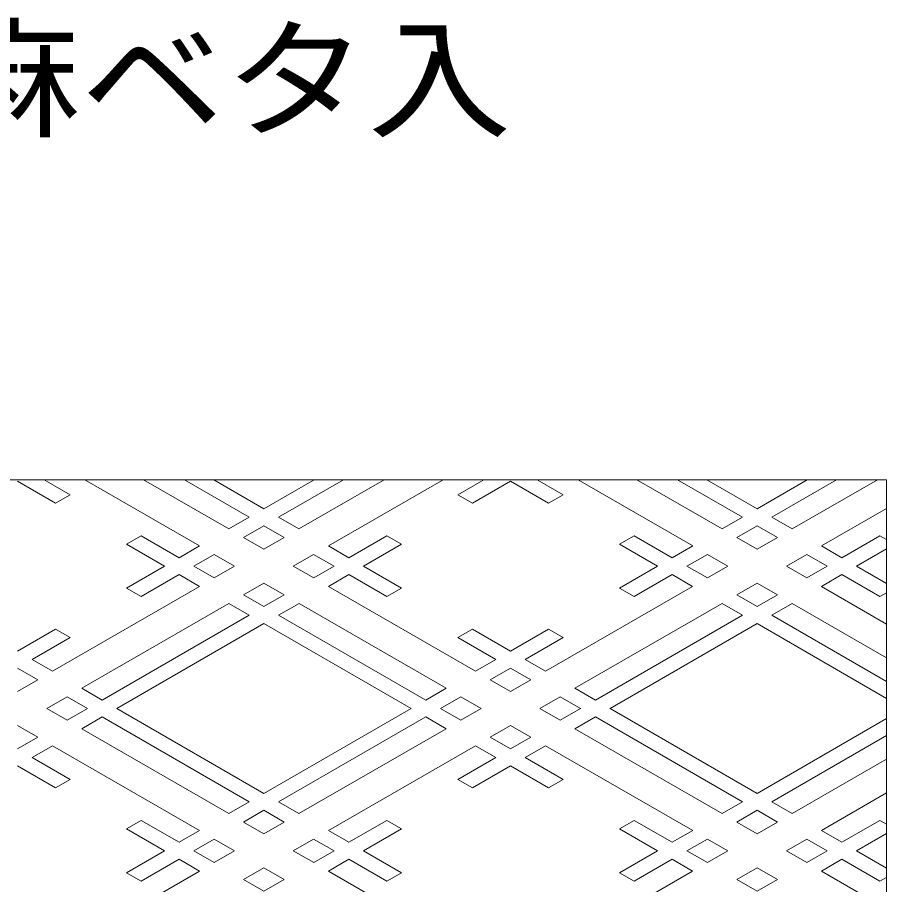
# Model space of a CAD drawing. Units: millimetres, scale not verified. Extents: x -2884 to 1958, y -697 to 1896.
# Drawn here: x 1425 to 1958, y -74 to 457 of the extents above; entities that cross this region are included whole.
import ezdxf
from ezdxf.enums import TextEntityAlignment as Align

# ---------------------------------------------------------------- set-up
doc = ezdxf.new("R2010")
doc.units = ezdxf.units.MM
doc.header["$LTSCALE"] = 20
doc.layers.add('0-0_0-0', color=7, linetype='Continuous', lineweight=18)
doc.styles.add('ＭＳ 明朝', font='')
doc.styles.get('ＭＳ 明朝').set_extended_font_data('MS Mincho')

msp = doc.modelspace()

# ---------------------------------------------------------------- linework, layer by layer
at = {"layer": '0-0_0-0'}
for p, q in [((1424.78, 172.98), (1448.12, 159.51)), ((1441.16, 173.92), (1457.12, 164.71)), ((1502.19, 173.92), (1554.46, 143.76)), ((1527.2, 173.92), (1566.96, 150.98)), ((1545.21, 173.92), (1575.96, 156.18)), ((1606.68, 173.92), (1575.93, 156.18)), ((1624.69, 173.92), (1584.93, 150.98)), ((1649.7, 173.92), (1597.43, 143.76)), ((1685.72, 173.92), (1615.42, 133.36)), ((1710.73, 173.92), (1694.77, 164.71)), ((1727.11, 172.98), (1703.77, 159.51)), ((1727.12, 172.98), (1750.46, 159.51)), ((1743.5, 173.92), (1759.46, 164.71)), ((1804.53, 173.92), (1856.8, 143.76)), ((1829.54, 173.92), (1869.3, 150.98)), ((1847.55, 173.92), (1878.3, 156.18)), ((1909.02, 173.92), (1878.27, 156.18)), ((1927.03, 173.92), (1887.27, 150.98)), ((1952.04, 173.92), (1899.77, 143.76)), ((1457.12, 164.71), (1448.12, 159.51)), ((1694.77, 164.71), (1703.77, 159.51)), ((1759.46, 164.71), (1750.46, 159.51)), ((1957.7, 156.4), (1917.77, 133.36)), ((1566.96, 150.98), (1554.46, 143.76)), ((1584.93, 150.98), (1597.43, 143.76)), ((1869.3, 150.98), (1856.8, 143.76)), ((1887.27, 150.98), (1899.77, 143.76)), ((1575.96, 145.78), (1563.46, 138.56)), ((1878.3, 145.78), (1865.8, 138.56)), ((1491.63, 134.41), (1500.63, 139.61)), ((1500.63, 139.61), (1523.97, 126.14)), ((1651.26, 139.61), (1627.92, 126.14)), ((1793.97, 134.41), (1802.97, 139.61)), ((1802.97, 139.61), (1826.31, 126.14)), ((1514.97, 120.94), (1491.63, 134.41)), ((1563.46, 138.56), (1575.96, 131.35)), ((1615.42, 133.36), (1627.92, 126.14)), ((1817.31, 120.94), (1793.97, 134.41)), ((1865.8, 138.56), (1878.31, 131.35)), ((1917.77, 133.36), (1930.26, 126.14)), ((1545.47, 128.17), (1532.97, 120.95)), ((1545.47, 128.17), (1557.97, 120.95)), ((1606.42, 128.17), (1593.92, 120.95)), ((1606.42, 128.17), (1618.92, 120.95)), ((1847.81, 128.17), (1835.31, 120.95)), ((1847.81, 128.17), (1860.31, 120.95)), ((1908.76, 128.17), (1896.26, 120.95)), ((1908.76, 128.17), (1921.26, 120.95)), ((1939.26, 120.94), (1957.7, 131.58)), ((1514.94, 120.94), (1491.61, 107.47)), ((1545.44, 113.73), (1532.94, 120.94)), ((1545.44, 113.73), (1557.94, 120.94)), ((1606.44, 113.73), (1593.94, 120.94)), ((1606.44, 113.73), (1618.94, 120.94)), ((1817.29, 120.94), (1793.95, 107.47)), ((1847.79, 113.73), (1835.29, 120.94)), ((1847.79, 113.73), (1860.29, 120.94)), ((1908.79, 113.73), (1896.29, 120.94)), ((1908.79, 113.73), (1921.29, 120.94)), ((1939.29, 120.94), (1957.7, 110.31)), ((1500.61, 102.27), (1523.94, 115.75)), ((1536.44, 108.53), (1523.94, 115.75)), ((1615.44, 108.53), (1627.94, 115.75)), ((1651.28, 102.27), (1627.94, 115.75)), ((1802.95, 102.27), (1826.29, 115.75)), ((1838.79, 108.53), (1826.29, 115.75)), ((1917.79, 108.53), (1930.29, 115.75)), ((1446.27, 56.47), (1536.44, 108.53)), ((1491.61, 107.47), (1500.61, 102.27)), ((1563.44, 103.33), (1575.94, 110.55)), ((1705.62, 56.47), (1615.44, 108.53)), ((1748.62, 56.47), (1838.79, 108.53)), ((1793.95, 107.47), (1802.95, 102.27)), ((1865.79, 103.33), (1878.29, 110.55)), ((1957.7, 85.48), (1917.79, 108.53)), ((1575.94, 96.12), (1563.44, 103.33)), ((1878.29, 96.12), (1865.79, 103.33)), ((1464.27, 46.08), (1554.44, 98.14)), ((1566.94, 90.92), (1554.44, 98.14)), ((1584.94, 90.92), (1597.44, 98.14)), ((1687.62, 46.08), (1597.44, 98.14)), ((1766.62, 46.08), (1856.79, 98.14)), ((1869.29, 90.92), (1856.79, 98.14)), ((1887.29, 90.92), (1899.79, 98.14)), ((1957.7, 64.7), (1899.79, 98.14)), ((1476.77, 38.86), (1566.94, 90.92)), ((1675.12, 38.86), (1584.94, 90.92)), ((1779.12, 38.86), (1869.29, 90.92)), ((1957.7, 50.26), (1887.29, 90.92)), ((1485.77, 33.66), (1575.94, 85.72)), ((1666.12, 33.66), (1575.94, 85.72)), ((1788.12, 33.66), (1878.29, 85.72)), ((1957.7, 39.87), (1878.29, 85.72)), ((1424.77, 68.88), (1448.11, 82.35)), ((1457.11, 77.16), (1448.11, 82.35)), ((1694.78, 77.16), (1703.78, 82.35)), ((1727.12, 68.88), (1703.78, 82.35)), ((1727.12, 68.88), (1750.45, 82.35)), ((1759.45, 77.16), (1750.45, 82.35)), ((1433.77, 63.69), (1457.11, 77.16)), ((1718.12, 63.69), (1694.78, 77.16)), ((1736.12, 63.69), (1759.45, 77.16)), ((1446.27, 56.47), (1433.77, 63.69)), ((1705.62, 56.47), (1718.12, 63.69)), ((1748.62, 56.47), (1736.12, 63.69)), ((1714.62, 51.27), (1727.12, 58.49)), ((1727.12, 44.06), (1714.62, 51.27)), ((1476.77, 38.86), (1464.27, 46.08)), ((1675.12, 38.86), (1687.62, 46.08)), ((1779.12, 38.86), (1766.62, 46.08)), ((1442.77, 33.66), (1455.27, 40.88)), ((1467.77, 33.66), (1455.27, 40.88)), ((1684.12, 33.66), (1696.62, 40.88)), ((1709.12, 33.66), (1696.62, 40.88)), ((1745.12, 33.66), (1757.62, 40.88)), ((1770.12, 33.66), (1757.62, 40.88)), ((1442.77, 33.67), (1455.28, 26.45)), ((1442.77, 33.67), (1442.77, 33.67)), ((1442.77, 33.66), (1442.77, 33.67)), ((1467.77, 33.67), (1455.28, 26.45)), ((1467.77, 33.67), (1467.78, 33.67)), ((1467.77, 33.66), (1467.78, 33.67)), ((1485.77, 33.68), (1485.76, 33.67)), ((1485.77, 33.66), (1485.76, 33.67)), ((1485.77, 33.68), (1575.96, -18.36)), ((1666.12, 33.68), (1575.93, -18.36)), ((1666.12, 33.68), (1666.13, 33.67)), ((1666.12, 33.66), (1666.13, 33.67)), ((1684.12, 33.66), (1684.11, 33.67)), ((1684.12, 33.67), (1684.11, 33.67)), ((1684.12, 33.67), (1696.61, 26.45)), ((1709.12, 33.67), (1696.61, 26.45)), ((1709.12, 33.66), (1709.12, 33.67)), ((1709.12, 33.67), (1709.12, 33.67)), ((1745.12, 33.67), (1745.11, 33.67)), ((1745.12, 33.66), (1745.11, 33.67)), ((1745.12, 33.67), (1757.62, 26.45)), ((1770.12, 33.67), (1757.62, 26.45)), ((1770.12, 33.67), (1770.13, 33.67)), ((1770.12, 33.66), (1770.13, 33.67)), ((1788.12, 33.68), (1788.1, 33.67)), ((1788.12, 33.66), (1788.1, 33.67)), ((1788.12, 33.68), (1878.3, -18.36)), ((1476.77, 28.48), (1464.28, 21.26)), ((1476.77, 28.48), (1566.96, -23.55)), ((1675.11, 28.48), (1584.93, -23.55)), ((1675.11, 28.48), (1687.61, 21.26)), ((1779.12, 28.48), (1766.62, 21.26)), ((1779.12, 28.48), (1869.3, -23.55)), ((1957.7, 27.47), (1878.27, -18.36)), ((1727.11, 23.27), (1714.61, 16.06)), ((1464.28, 21.26), (1554.46, -30.78)), ((1687.61, 21.26), (1597.43, -30.78)), ((1714.61, 16.06), (1727.11, 8.84)), ((1766.62, 21.26), (1856.8, -30.78)), ((1957.7, 17.08), (1887.27, -23.55)), ((1446.28, 10.86), (1433.78, 3.64)), ((1446.28, 10.86), (1536.46, -41.17)), ((1705.61, 10.86), (1615.42, -41.17)), ((1705.61, 10.86), (1718.11, 3.64)), ((1748.62, 10.86), (1736.12, 3.64)), ((1748.62, 10.86), (1838.81, -41.17)), ((1433.78, 3.64), (1457.12, -9.82)), ((1718.11, 3.64), (1694.77, -9.82)), ((1736.12, 3.64), (1759.46, -9.82)), ((1957.7, 2.65), (1899.77, -30.78)), ((1424.78, -1.55), (1448.12, -15.02)), ((1727.11, -1.55), (1703.77, -15.02)), ((1727.12, -1.55), (1750.46, -15.02)), ((1457.12, -9.82), (1448.12, -15.02)), ((1694.77, -9.82), (1703.77, -15.02)), ((1759.46, -9.82), (1750.46, -15.02)), ((1957.7, -18.13), (1917.77, -41.17)), ((1566.96, -23.55), (1554.46, -30.78)), ((1584.93, -23.55), (1597.43, -30.78)), ((1869.3, -23.55), (1856.8, -30.78)), ((1887.27, -23.55), (1899.77, -30.78)), ((1575.96, -28.75), (1563.46, -35.97)), ((1878.3, -28.75), (1865.8, -35.97)), ((1491.63, -40.12), (1500.63, -34.93)), ((1500.63, -34.93), (1523.97, -48.39)), ((1563.46, -35.97), (1575.96, -43.18)), ((1651.26, -34.93), (1627.92, -48.39)), ((1793.97, -40.12), (1802.97, -34.93)), ((1802.97, -34.93), (1826.31, -48.39)), ((1865.8, -35.97), (1878.31, -43.18)), ((1514.97, -53.59), (1491.63, -40.12)), ((1536.46, -41.17), (1523.97, -48.39)), ((1615.42, -41.17), (1627.92, -48.39)), ((1817.31, -53.59), (1793.97, -40.12)), ((1838.81, -41.17), (1826.31, -48.39)), ((1917.77, -41.17), (1930.26, -48.39)), ((1545.47, -46.37), (1532.97, -53.59)), ((1545.47, -46.37), (1557.97, -53.58)), ((1606.42, -46.37), (1593.92, -53.58)), ((1606.42, -46.37), (1618.92, -53.59)), ((1847.81, -46.37), (1835.31, -53.59)), ((1847.81, -46.37), (1860.31, -53.58)), ((1908.76, -46.37), (1896.26, -53.58)), ((1908.76, -46.37), (1921.26, -53.59)), ((1939.26, -53.59), (1957.7, -42.95)), ((1514.94, -53.59), (1491.61, -67.06)), ((1545.44, -60.81), (1532.94, -53.59)), ((1545.44, -60.81), (1557.94, -53.59)), ((1606.44, -60.81), (1593.94, -53.59)), ((1606.44, -60.81), (1618.94, -53.59)), ((1817.29, -53.59), (1793.95, -67.06)), ((1847.79, -60.81), (1835.29, -53.59)), ((1847.79, -60.81), (1860.29, -53.59)), ((1908.79, -60.81), (1896.29, -53.59)), ((1908.79, -60.81), (1921.29, -53.59)), ((1939.29, -53.59), (1957.7, -64.22)), ((1500.61, -72.26), (1523.94, -58.79)), ((1536.44, -66), (1523.94, -58.79)), ((1615.44, -66), (1627.94, -58.79)), ((1651.28, -72.26), (1627.94, -58.79)), ((1802.95, -72.26), (1826.29, -58.79)), ((1838.79, -66), (1826.29, -58.79)), ((1917.79, -66), (1930.29, -58.79)), ((1446.27, -118.06), (1536.44, -66)), ((1491.61, -67.06), (1500.61, -72.26)), ((1563.44, -71.2), (1575.94, -63.98)), ((1705.62, -118.06), (1615.44, -66)), ((1748.62, -118.06), (1838.79, -66)), ((1793.95, -67.06), (1802.95, -72.26)), ((1865.79, -71.2), (1878.29, -63.98)), ((1957.7, -89.05), (1917.79, -66)), ((1575.94, -78.42), (1563.44, -71.2)), ((1878.29, -78.42), (1865.79, -71.2))]:
    msp.add_line(p, q, dxfattribs=at)
msp.add_lwpolyline([(668.92, 173.92), (1957.7, 173.92), (1957.7, -664.46), (668.92, -664.46)], close=True, dxfattribs=at)
for points in [[(1466.17, 173.92), (1536.46, 133.36), (1523.97, 126.14)], [(1768.51, 173.92), (1838.81, 133.36), (1826.31, 126.14)], [(1575.93, 145.78), (1588.43, 138.56), (1575.92, 131.35)], [(1878.27, 145.78), (1890.77, 138.56), (1878.27, 131.35)], [(1636.92, 120.94), (1660.26, 134.41), (1651.26, 139.61)], [(1957.7, 137.24), (1953.6, 139.61), (1930.26, 126.14)], [(1636.94, 120.94), (1660.28, 107.47), (1651.28, 102.27)], [(1957.7, 104.63), (1953.62, 102.27), (1930.29, 115.75)], [(1575.94, 96.12), (1588.44, 103.33), (1575.94, 110.55)], [(1878.29, 96.12), (1890.79, 103.33), (1878.29, 110.55)], [(1424.77, 44.06), (1437.27, 51.27), (1424.77, 58.49)], [(1727.12, 44.06), (1739.62, 51.27), (1727.12, 58.49)], [(1424.78, 23.27), (1437.28, 16.06), (1424.78, 8.84)], [(1727.12, 23.27), (1739.62, 16.06), (1727.12, 8.84)], [(1575.93, -28.75), (1588.43, -35.97), (1575.92, -43.18)], [(1878.27, -28.75), (1890.77, -35.97), (1878.27, -43.18)], [(1636.92, -53.59), (1660.26, -40.12), (1651.26, -34.93)], [(1957.7, -37.29), (1953.6, -34.93), (1930.26, -48.39)], [(1636.94, -53.59), (1660.28, -67.06), (1651.28, -72.26)], [(1957.7, -69.9), (1953.62, -72.26), (1930.29, -58.79)], [(1575.94, -78.42), (1588.44, -71.2), (1575.94, -63.98)], [(1878.29, -78.42), (1890.79, -71.2), (1878.29, -63.98)]]:
    msp.add_lwpolyline(points, dxfattribs=at)

# ---------------------------------------------------------------- texts
at = {"layer": '0-0_0-0', "style": 'ＭＳ 明朝', "width": 1.1}
msp.add_text('胡麻ベタ入', height=58.65, dxfattribs=at).set_placement((1287.54, 372.61), align=Align.BOTTOM_LEFT)

doc.saveas('drawing.dxf')
